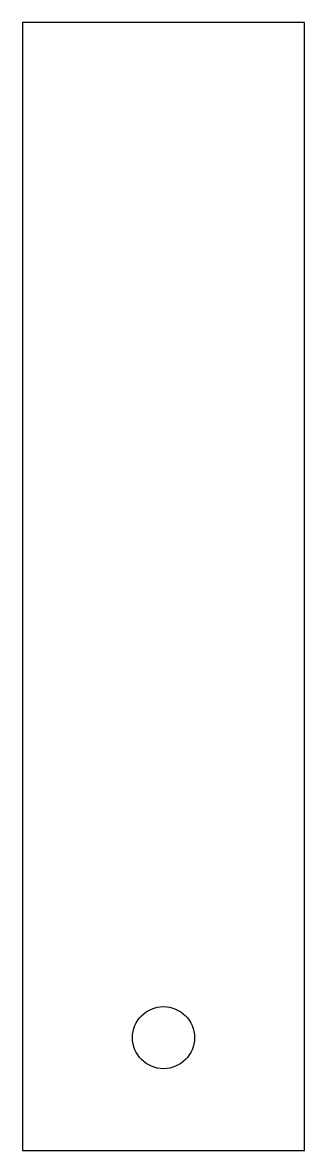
# Model space of a CAD drawing. Header units: millimetres. Extents: x -10 to 0, y 0 to 40.
import ezdxf

# ---------------------------------------------------------------- set-up
doc = ezdxf.new("R2010")
doc.units = ezdxf.units.MM

msp = doc.modelspace()

# ---------------------------------------------------------------- linework, layer by layer
msp.add_lwpolyline([(0, 40), (-10, 40), (-10, 0), (0, 0)], close=True)
msp.add_circle((-5, 4), 1.1)

doc.saveas('drawing.dxf')
